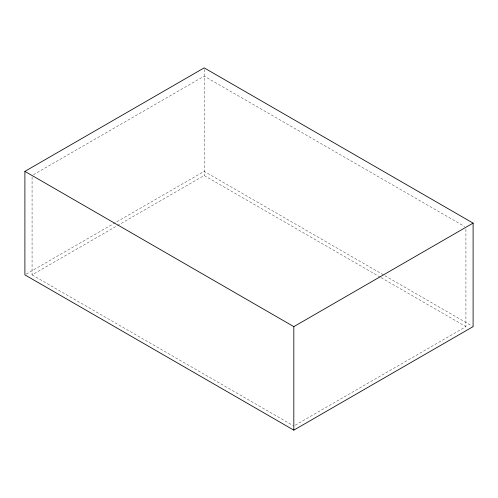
<?xml version="1.0" encoding="UTF-8"?>
<svg xmlns="http://www.w3.org/2000/svg" width="498" height="498" viewBox="0 0 498 498"><rect width="100%" height="100%" fill="white"/><g stroke="black" fill="none" stroke-linecap="round" stroke-linejoin="round"><path stroke-width="0.37" stroke-dasharray="2.49 1.87" d="M33.416 174.736L204.18 76.144L464.584 226.484M26.245 274.099L204.18 171.368L384.356 275.394M32.071 177.064L32.071 274.877L116.781 225.968M117.453 225.582L204.18 175.514L380.472 277.293M295.165 425.217L465.929 326.632L465.929 228.819M385.029 275.78L472.428 326.24M381.144 277.685L465.929 326.632M32.071 274.877L293.82 425.995M204.18 69.409L204.18 175.514"/><path stroke-width="0.75" d="M24.9 171.368L204.18 67.865L473.1 223.123L473.1 326.632L293.82 430.135L24.9 274.877L24.9 171.368L293.82 326.632L473.1 223.123M293.82 326.632L293.82 430.135"/></g></svg>
